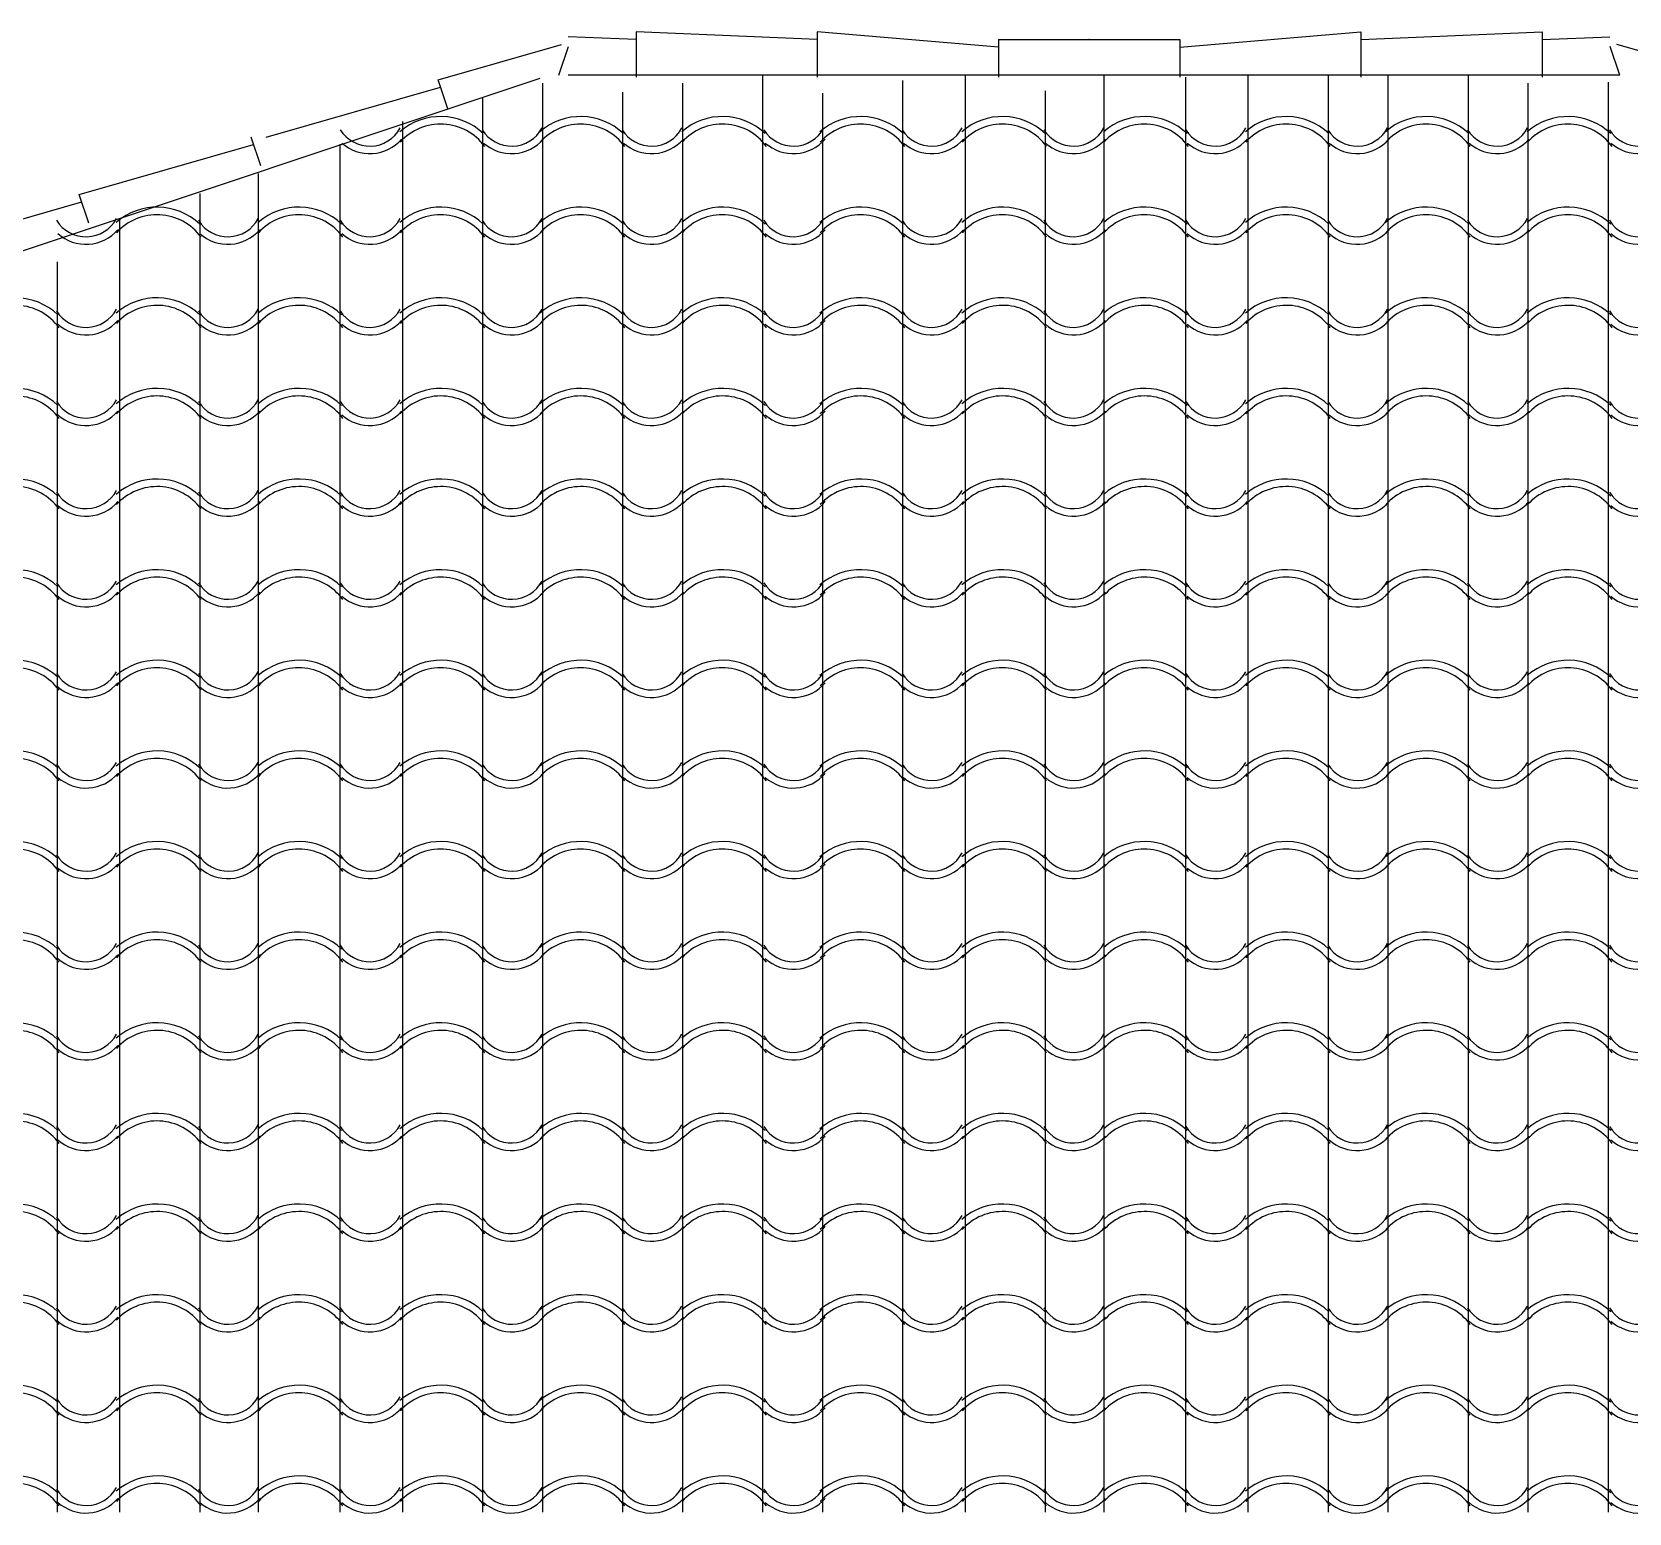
# Model space of a CAD drawing. Extents: x -92740 to -63661, y -15771 to -4391.
# Drawn here: x -86316.8 to -86158.1, y -9643.7 to -9496.6 of the extents above; entities that cross this region are included whole.
import ezdxf

# ---------------------------------------------------------------- set-up
doc = ezdxf.new("R2010")
doc.units = 0
doc.header["$MEASUREMENT"] = 0
doc.layers.add('ELEVATIONS', color=7, linetype='Continuous')
doc.layers.add('ROOFTILE', color=7, linetype='Continuous')

msp = doc.modelspace()

# ---------------------------------------------------------------- linework, layer by layer
at = {"layer": 'ELEVATIONS', "color": 1, "linetype": 'Continuous', "ltscale": 18}
for p, q in [((-86256.75, -9497.33), (-86263.49, -9497.05)), ((-86238.75, -9497.33), (-86256.75, -9496.58)), ((-86256.75, -9496.58), (-86256.75, -9501.08)), ((-86220.75, -9498.08), (-86238.75, -9496.58)), ((-86238.75, -9496.58), (-86238.75, -9501.08)), ((-86220.75, -9497.33), (-86202.75, -9497.33)), ((-86220.75, -9497.33), (-86220.75, -9501.08)), ((-86202.75, -9498.08), (-86184.75, -9496.58)), ((-86202.75, -9497.33), (-86202.75, -9501.08)), ((-86184.75, -9496.58), (-86184.75, -9501.08)), ((-86184.75, -9497.33), (-86166.75, -9496.58)), ((-86166.75, -9496.58), (-86166.75, -9501.08)), ((-86166.75, -9497.33), (-86160.01, -9497.05)), ((-86276.42, -9501.35), (-86264.15, -9497.82)), ((-86264.43, -9500.88), (-86263.48, -9498.03)), ((-86159.04, -9500.88), (-86159.99, -9498.03)), ((-86147.05, -9501.35), (-86159.32, -9497.82)), ((-86159.04, -9500.88), (-86263.5, -9500.88)), ((-86500.51, -9579.25), (-86266.29, -9501.18)), ((-86293.49, -9507.04), (-86276.18, -9502.06)), ((-86293.49, -9507.04), (-86276.18, -9502.06)), ((-86275.47, -9504.2), (-86276.42, -9501.35)), ((-86294.05, -9509.89), (-86294.99, -9507.04)), ((-86312.07, -9512.73), (-86294.76, -9507.75)), ((-86329.15, -9518.43), (-86311.83, -9513.45)), ((-86311.12, -9515.58), (-86312.07, -9512.73))]:
    msp.add_line(p, q, dxfattribs=at)
msp.add_point((-86211.75, -9497.33), dxfattribs=at)
at = {"layer": 'ROOFTILE', "color": 7, "linetype": 'Continuous', "ltscale": 18}
for p, q in [((-86244.15, -9643.58), (-86244.15, -9500.88)), ((-86224.04, -9643.58), (-86224.04, -9500.88)), ((-86210.25, -9643.58), (-86210.25, -9500.88)), ((-86195.94, -9643.58), (-86195.94, -9500.88)), ((-86187.97, -9643.58), (-86187.97, -9500.88)), ((-86182.03, -9643.58), (-86182.03, -9500.88)), ((-86174.06, -9643.58), (-86174.06, -9500.88)), ((-86266.03, -9643.58), (-86266.03, -9501.66)), ((-86252.12, -9643.58), (-86252.12, -9501.66)), ((-86230.24, -9643.58), (-86230.24, -9501.41)), ((-86216.07, -9643.58), (-86216.07, -9502.43)), ((-86202.14, -9643.58), (-86202.14, -9501.08)), ((-86168.12, -9643.58), (-86168.12, -9501.66)), ((-86160.15, -9643.58), (-86160.15, -9501.58)), ((-86271.97, -9643.58), (-86271.97, -9503.07)), ((-86258.06, -9643.58), (-86258.06, -9502.55)), ((-86238.21, -9643.58), (-86238.21, -9502.66)), ((-86279.94, -9643.58), (-86279.94, -9505.46)), ((-86286.14, -9643.58), (-86286.14, -9507.71)), ((-86294.25, -9643.58), (-86294.25, -9510.63)), ((-86300.07, -9643.58), (-86300.07, -9512.63)), ((-86308.04, -9643.58), (-86308.04, -9515.21)), ((-86314.24, -9643.58), (-86314.24, -9519.41))]:
    msp.add_line(p, q, dxfattribs=at)
for centre, radius, start, end in [((-86276.17, -9511.14), 6.16, 46.5154, 131.1465), ((-86262.26, -9511.14), 6.16, 46.5154, 131.1465), ((-86248.17, -9511.14), 6.16, 46.5154, 131.1465), ((-86234.44, -9511.14), 6.16, 46.5154, 131.1465), ((-86220.35, -9511.14), 6.16, 46.5154, 131.1465), ((-86206.25, -9511.14), 6.16, 46.5154, 131.1465), ((-86192.17, -9511.14), 6.16, 46.5154, 131.1465), ((-86178.26, -9511.14), 6.16, 46.5154, 131.1465), ((-86164.17, -9511.14), 6.16, 46.5154, 131.1465), ((-86283.21, -9504.48), 3.44, 211.6504, 331.6052), ((-86283.21, -9504.48), 4.19, 228.3381, 319.0707), ((-86276.17, -9511.14), 5.41, 36.0644, 138.0128), ((-86269.12, -9504.48), 3.44, 211.6504, 331.6052), ((-86269.12, -9504.48), 4.19, 228.3381, 319.0707), ((-86262.26, -9511.14), 5.41, 36.0644, 138.0128), ((-86255.22, -9504.48), 3.44, 211.6504, 331.6052), ((-86255.22, -9504.48), 4.19, 228.3381, 319.0707), ((-86248.17, -9511.14), 5.41, 36.0644, 138.0128), ((-86241.13, -9504.48), 3.44, 211.6504, 331.6052), ((-86241.13, -9504.48), 4.19, 228.3381, 319.0707), ((-86234.44, -9511.14), 5.41, 36.0644, 138.0128), ((-86227.4, -9504.48), 3.44, 211.6504, 331.6052), ((-86227.4, -9504.48), 4.19, 228.3381, 319.0707), ((-86220.35, -9511.14), 5.41, 36.0644, 138.0128), ((-86213.31, -9504.48), 3.44, 211.6504, 331.6052), ((-86213.31, -9504.48), 4.19, 228.3381, 319.0707), ((-86206.25, -9511.14), 5.41, 36.0644, 138.0128), ((-86199.21, -9504.48), 3.44, 211.6504, 331.6052), ((-86199.21, -9504.48), 4.19, 228.3381, 319.0707), ((-86192.17, -9511.14), 5.41, 36.0644, 138.0128), ((-86185.12, -9504.48), 3.44, 211.6504, 331.6052), ((-86185.12, -9504.48), 4.19, 228.3381, 319.0707), ((-86178.26, -9511.14), 5.41, 36.0644, 138.0128), ((-86171.22, -9504.48), 3.44, 211.6504, 331.6052), ((-86171.22, -9504.48), 4.19, 228.3381, 319.0707), ((-86164.17, -9511.14), 5.41, 36.0644, 138.0128), ((-86157.13, -9504.48), 3.44, 211.6504, 331.6052), ((-86157.13, -9504.48), 4.19, 228.3381, 319.0707), ((-86311.4, -9513.48), 3.44, 211.6504, 331.6052), ((-86304.35, -9520.14), 6.16, 46.5154, 131.1465), ((-86304.35, -9520.14), 5.41, 36.0644, 138.0128), ((-86297.31, -9513.48), 3.44, 211.6504, 331.6052), ((-86290.25, -9520.14), 6.16, 46.5154, 131.1465), ((-86290.25, -9520.14), 5.41, 36.0644, 138.0128), ((-86283.21, -9513.48), 3.44, 211.6504, 331.6052), ((-86276.17, -9520.14), 6.16, 46.5154, 131.1465), ((-86276.17, -9520.14), 5.41, 36.0644, 138.0128), ((-86269.12, -9513.48), 3.44, 211.6504, 331.6052), ((-86262.26, -9520.14), 6.16, 46.5154, 131.1465), ((-86262.26, -9520.14), 5.41, 36.0644, 138.0128), ((-86255.22, -9513.48), 3.44, 211.6504, 331.6052), ((-86248.17, -9520.14), 6.16, 46.5154, 131.1465), ((-86248.17, -9520.14), 5.41, 36.0644, 138.0128), ((-86241.13, -9513.48), 3.44, 211.6504, 331.6052), ((-86234.44, -9520.14), 6.16, 46.5154, 131.1465), ((-86234.44, -9520.14), 5.41, 36.0644, 138.0128), ((-86227.4, -9513.48), 3.44, 211.6504, 331.6052), ((-86220.35, -9520.14), 6.16, 46.5154, 131.1465), ((-86220.35, -9520.14), 5.41, 36.0644, 138.0128), ((-86213.31, -9513.48), 3.44, 211.6504, 331.6052), ((-86206.25, -9520.14), 6.16, 46.5154, 131.1465), ((-86206.25, -9520.14), 5.41, 36.0644, 138.0128), ((-86199.21, -9513.48), 3.44, 211.6504, 331.6052), ((-86192.17, -9520.14), 6.16, 46.5154, 131.1465), ((-86192.17, -9520.14), 5.41, 36.0644, 138.0128), ((-86185.12, -9513.48), 3.44, 211.6504, 331.6052), ((-86178.26, -9520.14), 6.16, 46.5154, 131.1465), ((-86178.26, -9520.14), 5.41, 36.0644, 138.0128), ((-86171.22, -9513.48), 3.44, 211.6504, 331.6052), ((-86164.17, -9520.14), 6.16, 46.5154, 131.1465), ((-86164.17, -9520.14), 5.41, 36.0644, 138.0128), ((-86157.13, -9513.48), 3.44, 211.6504, 331.6052), ((-86311.4, -9513.48), 4.19, 228.3381, 319.0707), ((-86297.31, -9513.48), 4.19, 228.3381, 319.0707), ((-86283.21, -9513.48), 4.19, 228.3381, 319.0707), ((-86269.12, -9513.48), 4.19, 228.3381, 319.0707), ((-86255.22, -9513.48), 4.19, 228.3381, 319.0707), ((-86241.13, -9513.48), 4.19, 228.3381, 319.0707), ((-86227.4, -9513.48), 4.19, 228.3381, 319.0707), ((-86213.31, -9513.48), 4.19, 228.3381, 319.0707), ((-86199.21, -9513.48), 4.19, 228.3381, 319.0707), ((-86185.12, -9513.48), 4.19, 228.3381, 319.0707), ((-86171.22, -9513.48), 4.19, 228.3381, 319.0707), ((-86157.13, -9513.48), 4.19, 228.3381, 319.0707), ((-86318.44, -9529.14), 6.16, 46.5154, 131.1465), ((-86304.35, -9529.14), 6.16, 46.5154, 131.1465), ((-86290.25, -9529.14), 6.16, 46.5154, 131.1465), ((-86276.17, -9529.14), 6.16, 46.5154, 131.1465), ((-86262.26, -9529.14), 6.16, 46.5154, 131.1465), ((-86248.17, -9529.14), 6.16, 46.5154, 131.1465), ((-86234.44, -9529.14), 6.16, 46.5154, 131.1465), ((-86220.35, -9529.14), 6.16, 46.5154, 131.1465), ((-86206.25, -9529.14), 6.16, 46.5154, 131.1465), ((-86192.17, -9529.14), 6.16, 46.5154, 131.1465), ((-86178.26, -9529.14), 6.16, 46.5154, 131.1465), ((-86164.17, -9529.14), 6.16, 46.5154, 131.1465), ((-86318.44, -9529.14), 5.41, 36.0644, 138.0128), ((-86311.4, -9522.48), 3.44, 211.6504, 331.6052), ((-86304.35, -9529.14), 5.41, 36.0644, 138.0128), ((-86297.31, -9522.48), 3.44, 211.6504, 331.6052), ((-86290.25, -9529.14), 5.41, 36.0644, 138.0128), ((-86283.21, -9522.48), 3.44, 211.6504, 331.6052), ((-86276.17, -9529.14), 5.41, 36.0644, 138.0128), ((-86269.12, -9522.48), 3.44, 211.6504, 331.6052), ((-86262.26, -9529.14), 5.41, 36.0644, 138.0128), ((-86255.22, -9522.48), 3.44, 211.6504, 331.6052), ((-86248.17, -9529.14), 5.41, 36.0644, 138.0128), ((-86241.13, -9522.48), 3.44, 211.6504, 331.6052), ((-86234.44, -9529.14), 5.41, 36.0644, 138.0128), ((-86227.4, -9522.48), 3.44, 211.6504, 331.6052), ((-86220.35, -9529.14), 5.41, 36.0644, 138.0128), ((-86213.31, -9522.48), 3.44, 211.6504, 331.6052), ((-86206.25, -9529.14), 5.41, 36.0644, 138.0128), ((-86199.21, -9522.48), 3.44, 211.6504, 331.6052), ((-86192.17, -9529.14), 5.41, 36.0644, 138.0128), ((-86185.12, -9522.48), 3.44, 211.6504, 331.6052), ((-86178.26, -9529.14), 5.41, 36.0644, 138.0128), ((-86171.22, -9522.48), 3.44, 211.6504, 331.6052), ((-86164.17, -9529.14), 5.41, 36.0644, 138.0128), ((-86157.13, -9522.48), 3.44, 211.6504, 331.6052), ((-86311.4, -9522.48), 4.19, 228.3381, 319.0707), ((-86297.31, -9522.48), 4.19, 228.3381, 319.0707), ((-86283.21, -9522.48), 4.19, 228.3381, 319.0707), ((-86269.12, -9522.48), 4.19, 228.3381, 319.0707), ((-86255.22, -9522.48), 4.19, 228.3381, 319.0707), ((-86241.13, -9522.48), 4.19, 228.3381, 319.0707), ((-86227.4, -9522.48), 4.19, 228.3381, 319.0707), ((-86213.31, -9522.48), 4.19, 228.3381, 319.0707), ((-86199.21, -9522.48), 4.19, 228.3381, 319.0707), ((-86185.12, -9522.48), 4.19, 228.3381, 319.0707), ((-86171.22, -9522.48), 4.19, 228.3381, 319.0707), ((-86157.13, -9522.48), 4.19, 228.3381, 319.0707), ((-86318.44, -9538.14), 6.16, 46.5154, 131.1465), ((-86304.35, -9538.14), 6.16, 46.5154, 131.1465), ((-86290.25, -9538.14), 6.16, 46.5154, 131.1465), ((-86276.17, -9538.14), 6.16, 46.5154, 131.1465), ((-86262.26, -9538.14), 6.16, 46.5154, 131.1465), ((-86248.17, -9538.14), 6.16, 46.5154, 131.1465), ((-86234.44, -9538.14), 6.16, 46.5154, 131.1465), ((-86220.35, -9538.14), 6.16, 46.5154, 131.1465), ((-86206.25, -9538.14), 6.16, 46.5154, 131.1465), ((-86192.17, -9538.14), 6.16, 46.5154, 131.1465), ((-86178.26, -9538.14), 6.16, 46.5154, 131.1465), ((-86164.17, -9538.14), 6.16, 46.5154, 131.1465), ((-86318.44, -9538.14), 5.41, 36.0644, 138.0128), ((-86311.4, -9531.48), 3.44, 211.6504, 331.6052), ((-86304.35, -9538.14), 5.41, 36.0644, 138.0128), ((-86297.31, -9531.48), 3.44, 211.6504, 331.6052), ((-86290.25, -9538.14), 5.41, 36.0644, 138.0128), ((-86283.21, -9531.48), 3.44, 211.6504, 331.6052), ((-86276.17, -9538.14), 5.41, 36.0644, 138.0128), ((-86269.12, -9531.48), 3.44, 211.6504, 331.6052), ((-86262.26, -9538.14), 5.41, 36.0644, 138.0128), ((-86255.22, -9531.48), 3.44, 211.6504, 331.6052), ((-86248.17, -9538.14), 5.41, 36.0644, 138.0128), ((-86241.13, -9531.48), 3.44, 211.6504, 331.6052), ((-86234.44, -9538.14), 5.41, 36.0644, 138.0128), ((-86227.4, -9531.48), 3.44, 211.6504, 331.6052), ((-86220.35, -9538.14), 5.41, 36.0644, 138.0128), ((-86213.31, -9531.48), 3.44, 211.6504, 331.6052), ((-86206.25, -9538.14), 5.41, 36.0644, 138.0128), ((-86199.21, -9531.48), 3.44, 211.6504, 331.6052), ((-86192.17, -9538.14), 5.41, 36.0644, 138.0128), ((-86185.12, -9531.48), 3.44, 211.6504, 331.6052), ((-86178.26, -9538.14), 5.41, 36.0644, 138.0128), ((-86171.22, -9531.48), 3.44, 211.6504, 331.6052), ((-86164.17, -9538.14), 5.41, 36.0644, 138.0128), ((-86157.13, -9531.48), 3.44, 211.6504, 331.6052), ((-86311.4, -9531.48), 4.19, 228.3381, 319.0707), ((-86297.31, -9531.48), 4.19, 228.3381, 319.0707), ((-86283.21, -9531.48), 4.19, 228.3381, 319.0707), ((-86269.12, -9531.48), 4.19, 228.3381, 319.0707), ((-86255.22, -9531.48), 4.19, 228.3381, 319.0707), ((-86241.13, -9531.48), 4.19, 228.3381, 319.0707), ((-86227.4, -9531.48), 4.19, 228.3381, 319.0707), ((-86213.31, -9531.48), 4.19, 228.3381, 319.0707), ((-86199.21, -9531.48), 4.19, 228.3381, 319.0707), ((-86185.12, -9531.48), 4.19, 228.3381, 319.0707), ((-86171.22, -9531.48), 4.19, 228.3381, 319.0707), ((-86157.13, -9531.48), 4.19, 228.3381, 319.0707), ((-86318.44, -9547.14), 6.16, 46.5154, 131.1465), ((-86318.44, -9547.14), 5.41, 36.0644, 138.0128), ((-86311.4, -9540.48), 3.44, 211.6504, 331.6052), ((-86304.35, -9547.14), 6.16, 46.5154, 131.1465), ((-86304.35, -9547.14), 5.41, 36.0644, 138.0128), ((-86297.31, -9540.48), 3.44, 211.6504, 331.6052), ((-86290.25, -9547.14), 6.16, 46.5154, 131.1465), ((-86290.25, -9547.14), 5.41, 36.0644, 138.0128), ((-86283.21, -9540.48), 3.44, 211.6504, 331.6052), ((-86276.17, -9547.14), 6.16, 46.5154, 131.1465), ((-86276.17, -9547.14), 5.41, 36.0644, 138.0128), ((-86269.12, -9540.48), 3.44, 211.6504, 331.6052), ((-86262.26, -9547.14), 6.16, 46.5154, 131.1465), ((-86262.26, -9547.14), 5.41, 36.0644, 138.0128), ((-86255.22, -9540.48), 3.44, 211.6504, 331.6052), ((-86248.17, -9547.14), 6.16, 46.5154, 131.1465), ((-86248.17, -9547.14), 5.41, 36.0644, 138.0128), ((-86241.13, -9540.48), 3.44, 211.6504, 331.6052), ((-86234.44, -9547.14), 6.16, 46.5154, 131.1465), ((-86234.44, -9547.14), 5.41, 36.0644, 138.0128), ((-86227.4, -9540.48), 3.44, 211.6504, 331.6052), ((-86220.35, -9547.14), 6.16, 46.5154, 131.1465), ((-86220.35, -9547.14), 5.41, 36.0644, 138.0128), ((-86213.31, -9540.48), 3.44, 211.6504, 331.6052), ((-86206.25, -9547.14), 6.16, 46.5154, 131.1465), ((-86206.25, -9547.14), 5.41, 36.0644, 138.0128), ((-86199.21, -9540.48), 3.44, 211.6504, 331.6052), ((-86192.17, -9547.14), 6.16, 46.5154, 131.1465), ((-86192.17, -9547.14), 5.41, 36.0644, 138.0128), ((-86185.12, -9540.48), 3.44, 211.6504, 331.6052), ((-86178.26, -9547.14), 6.16, 46.5154, 131.1465), ((-86178.26, -9547.14), 5.41, 36.0644, 138.0128), ((-86171.22, -9540.48), 3.44, 211.6504, 331.6052), ((-86164.17, -9547.14), 6.16, 46.5154, 131.1465), ((-86164.17, -9547.14), 5.41, 36.0644, 138.0128), ((-86157.13, -9540.48), 3.44, 211.6504, 331.6052), ((-86311.4, -9540.48), 4.19, 228.3381, 319.0707), ((-86297.31, -9540.48), 4.19, 228.3381, 319.0707), ((-86283.21, -9540.48), 4.19, 228.3381, 319.0707), ((-86269.12, -9540.48), 4.19, 228.3381, 319.0707), ((-86255.22, -9540.48), 4.19, 228.3381, 319.0707), ((-86241.13, -9540.48), 4.19, 228.3381, 319.0707), ((-86227.4, -9540.48), 4.19, 228.3381, 319.0707), ((-86213.31, -9540.48), 4.19, 228.3381, 319.0707), ((-86199.21, -9540.48), 4.19, 228.3381, 319.0707), ((-86185.12, -9540.48), 4.19, 228.3381, 319.0707), ((-86171.22, -9540.48), 4.19, 228.3381, 319.0707), ((-86157.13, -9540.48), 4.19, 228.3381, 319.0707), ((-86318.44, -9556.14), 6.16, 46.5154, 131.1465), ((-86304.35, -9556.14), 6.16, 46.5154, 131.1465), ((-86290.25, -9556.14), 6.16, 46.5154, 131.1465), ((-86276.17, -9556.14), 6.16, 46.5154, 131.1465), ((-86262.26, -9556.14), 6.16, 46.5154, 131.1465), ((-86248.17, -9556.14), 6.16, 46.5154, 131.1465), ((-86234.44, -9556.14), 6.16, 46.5154, 131.1465), ((-86220.35, -9556.14), 6.16, 46.5154, 131.1465), ((-86206.25, -9556.14), 6.16, 46.5154, 131.1465), ((-86192.17, -9556.14), 6.16, 46.5154, 131.1465), ((-86178.26, -9556.14), 6.16, 46.5154, 131.1465), ((-86164.17, -9556.14), 6.16, 46.5154, 131.1465), ((-86318.44, -9556.14), 5.41, 36.0644, 138.0128), ((-86311.4, -9549.48), 3.44, 211.6504, 331.6052), ((-86304.35, -9556.14), 5.41, 36.0644, 138.0128), ((-86297.31, -9549.48), 3.44, 211.6504, 331.6052), ((-86290.25, -9556.14), 5.41, 36.0644, 138.0128), ((-86283.21, -9549.48), 3.44, 211.6504, 331.6052), ((-86276.17, -9556.14), 5.41, 36.0644, 138.0128), ((-86269.12, -9549.48), 3.44, 211.6504, 331.6052), ((-86262.26, -9556.14), 5.41, 36.0644, 138.0128), ((-86255.22, -9549.48), 3.44, 211.6504, 331.6052), ((-86248.17, -9556.14), 5.41, 36.0644, 138.0128), ((-86241.13, -9549.48), 3.44, 211.6504, 331.6052), ((-86234.44, -9556.14), 5.41, 36.0644, 138.0128), ((-86227.4, -9549.48), 3.44, 211.6504, 331.6052), ((-86220.35, -9556.14), 5.41, 36.0644, 138.0128), ((-86213.31, -9549.48), 3.44, 211.6504, 331.6052), ((-86206.25, -9556.14), 5.41, 36.0644, 138.0128), ((-86199.21, -9549.48), 3.44, 211.6504, 331.6052), ((-86192.17, -9556.14), 5.41, 36.0644, 138.0128), ((-86185.12, -9549.48), 3.44, 211.6504, 331.6052), ((-86178.26, -9556.14), 5.41, 36.0644, 138.0128), ((-86171.22, -9549.48), 3.44, 211.6504, 331.6052), ((-86164.17, -9556.14), 5.41, 36.0644, 138.0128), ((-86157.13, -9549.48), 3.44, 211.6504, 331.6052), ((-86311.4, -9549.48), 4.19, 228.3381, 319.0707), ((-86297.31, -9549.48), 4.19, 228.3381, 319.0707), ((-86283.21, -9549.48), 4.19, 228.3381, 319.0707), ((-86269.12, -9549.48), 4.19, 228.3381, 319.0707), ((-86255.22, -9549.48), 4.19, 228.3381, 319.0707), ((-86241.13, -9549.48), 4.19, 228.3381, 319.0707), ((-86227.4, -9549.48), 4.19, 228.3381, 319.0707), ((-86213.31, -9549.48), 4.19, 228.3381, 319.0707), ((-86199.21, -9549.48), 4.19, 228.3381, 319.0707), ((-86185.12, -9549.48), 4.19, 228.3381, 319.0707), ((-86171.22, -9549.48), 4.19, 228.3381, 319.0707), ((-86157.13, -9549.48), 4.19, 228.3381, 319.0707), ((-86318.44, -9565.14), 6.16, 46.5154, 131.1465), ((-86304.35, -9565.14), 6.16, 46.5154, 131.1465), ((-86290.25, -9565.14), 6.16, 46.5154, 131.1465), ((-86276.17, -9565.14), 6.16, 46.5154, 131.1465), ((-86262.26, -9565.14), 6.16, 46.5154, 131.1465), ((-86248.17, -9565.14), 6.16, 46.5154, 131.1465), ((-86234.44, -9565.14), 6.16, 46.5154, 131.1465), ((-86220.35, -9565.14), 6.16, 46.5154, 131.1465), ((-86206.25, -9565.14), 6.16, 46.5154, 131.1465), ((-86192.17, -9565.14), 6.16, 46.5154, 131.1465), ((-86178.26, -9565.14), 6.16, 46.5154, 131.1465), ((-86164.17, -9565.14), 6.16, 46.5154, 131.1465), ((-86318.44, -9565.14), 5.41, 36.0644, 138.0128), ((-86311.4, -9558.48), 3.44, 211.6504, 331.6052), ((-86304.35, -9565.14), 5.41, 36.0644, 138.0128), ((-86297.31, -9558.48), 3.44, 211.6504, 331.6052), ((-86290.25, -9565.14), 5.41, 36.0644, 138.0128), ((-86283.21, -9558.48), 3.44, 211.6504, 331.6052), ((-86276.17, -9565.14), 5.41, 36.0644, 138.0128), ((-86269.12, -9558.48), 3.44, 211.6504, 331.6052), ((-86262.26, -9565.14), 5.41, 36.0644, 138.0128), ((-86255.22, -9558.48), 3.44, 211.6504, 331.6052), ((-86248.17, -9565.14), 5.41, 36.0644, 138.0128), ((-86241.13, -9558.48), 3.44, 211.6504, 331.6052), ((-86234.44, -9565.14), 5.41, 36.0644, 138.0128), ((-86227.4, -9558.48), 3.44, 211.6504, 331.6052), ((-86220.35, -9565.14), 5.41, 36.0644, 138.0128), ((-86213.31, -9558.48), 3.44, 211.6504, 331.6052), ((-86206.25, -9565.14), 5.41, 36.0644, 138.0128), ((-86199.21, -9558.48), 3.44, 211.6504, 331.6052), ((-86192.17, -9565.14), 5.41, 36.0644, 138.0128), ((-86185.12, -9558.48), 3.44, 211.6504, 331.6052), ((-86178.26, -9565.14), 5.41, 36.0644, 138.0128), ((-86171.22, -9558.48), 3.44, 211.6504, 331.6052), ((-86164.17, -9565.14), 5.41, 36.0644, 138.0128), ((-86157.13, -9558.48), 3.44, 211.6504, 331.6052), ((-86311.4, -9558.48), 4.19, 228.3381, 319.0707), ((-86297.31, -9558.48), 4.19, 228.3381, 319.0707), ((-86283.21, -9558.48), 4.19, 228.3381, 319.0707), ((-86269.12, -9558.48), 4.19, 228.3381, 319.0707), ((-86255.22, -9558.48), 4.19, 228.3381, 319.0707), ((-86241.13, -9558.48), 4.19, 228.3381, 319.0707), ((-86227.4, -9558.48), 4.19, 228.3381, 319.0707), ((-86213.31, -9558.48), 4.19, 228.3381, 319.0707), ((-86199.21, -9558.48), 4.19, 228.3381, 319.0707), ((-86185.12, -9558.48), 4.19, 228.3381, 319.0707), ((-86171.22, -9558.48), 4.19, 228.3381, 319.0707), ((-86157.13, -9558.48), 4.19, 228.3381, 319.0707), ((-86318.44, -9574.14), 6.16, 46.5154, 131.1465), ((-86318.44, -9574.14), 5.41, 36.0644, 138.0128), ((-86311.4, -9567.48), 3.44, 211.6504, 331.6052), ((-86304.35, -9574.14), 6.16, 46.5154, 131.1465), ((-86304.35, -9574.14), 5.41, 36.0644, 138.0128), ((-86297.31, -9567.48), 3.44, 211.6504, 331.6052), ((-86290.25, -9574.14), 6.16, 46.5154, 131.1465), ((-86290.25, -9574.14), 5.41, 36.0644, 138.0128), ((-86283.21, -9567.48), 3.44, 211.6504, 331.6052), ((-86276.17, -9574.14), 6.16, 46.5154, 131.1465), ((-86276.17, -9574.14), 5.41, 36.0644, 138.0128), ((-86269.12, -9567.48), 3.44, 211.6504, 331.6052), ((-86262.26, -9574.14), 6.16, 46.5154, 131.1465), ((-86262.26, -9574.14), 5.41, 36.0644, 138.0128), ((-86255.22, -9567.48), 3.44, 211.6504, 331.6052), ((-86248.17, -9574.14), 6.16, 46.5154, 131.1465), ((-86248.17, -9574.14), 5.41, 36.0644, 138.0128), ((-86241.13, -9567.48), 3.44, 211.6504, 331.6052), ((-86234.44, -9574.14), 6.16, 46.5154, 131.1465), ((-86234.44, -9574.14), 5.41, 36.0644, 138.0128), ((-86227.4, -9567.48), 3.44, 211.6504, 331.6052), ((-86220.35, -9574.14), 6.16, 46.5154, 131.1465), ((-86220.35, -9574.14), 5.41, 36.0644, 138.0128), ((-86213.31, -9567.48), 3.44, 211.6504, 331.6052), ((-86206.25, -9574.14), 6.16, 46.5154, 131.1465), ((-86206.25, -9574.14), 5.41, 36.0644, 138.0128), ((-86199.21, -9567.48), 3.44, 211.6504, 331.6052), ((-86192.17, -9574.14), 6.16, 46.5154, 131.1465), ((-86192.17, -9574.14), 5.41, 36.0644, 138.0128), ((-86185.12, -9567.48), 3.44, 211.6504, 331.6052), ((-86178.26, -9574.14), 6.16, 46.5154, 131.1465), ((-86178.26, -9574.14), 5.41, 36.0644, 138.0128), ((-86171.22, -9567.48), 3.44, 211.6504, 331.6052), ((-86164.17, -9574.14), 6.16, 46.5154, 131.1465), ((-86164.17, -9574.14), 5.41, 36.0644, 138.0128), ((-86157.13, -9567.48), 3.44, 211.6504, 331.6052), ((-86311.4, -9567.48), 4.19, 228.3381, 319.0707), ((-86297.31, -9567.48), 4.19, 228.3381, 319.0707), ((-86283.21, -9567.48), 4.19, 228.3381, 319.0707), ((-86269.12, -9567.48), 4.19, 228.3381, 319.0707), ((-86255.22, -9567.48), 4.19, 228.3381, 319.0707), ((-86241.13, -9567.48), 4.19, 228.3381, 319.0707), ((-86227.4, -9567.48), 4.19, 228.3381, 319.0707), ((-86213.31, -9567.48), 4.19, 228.3381, 319.0707), ((-86199.21, -9567.48), 4.19, 228.3381, 319.0707), ((-86185.12, -9567.48), 4.19, 228.3381, 319.0707), ((-86171.22, -9567.48), 4.19, 228.3381, 319.0707), ((-86157.13, -9567.48), 4.19, 228.3381, 319.0707), ((-86318.44, -9583.14), 6.16, 46.5154, 131.1465), ((-86304.35, -9583.14), 6.16, 46.5154, 131.1465), ((-86290.25, -9583.14), 6.16, 46.5154, 131.1465), ((-86276.17, -9583.14), 6.16, 46.5154, 131.1465), ((-86262.26, -9583.14), 6.16, 46.5154, 131.1465), ((-86248.17, -9583.14), 6.16, 46.5154, 131.1465), ((-86234.44, -9583.14), 6.16, 46.5154, 131.1465), ((-86220.35, -9583.14), 6.16, 46.5154, 131.1465), ((-86206.25, -9583.14), 6.16, 46.5154, 131.1465), ((-86192.17, -9583.14), 6.16, 46.5154, 131.1465), ((-86178.26, -9583.14), 6.16, 46.5154, 131.1465), ((-86164.17, -9583.14), 6.16, 46.5154, 131.1465), ((-86318.44, -9583.14), 5.41, 36.0644, 138.0128), ((-86311.4, -9576.48), 3.44, 211.6504, 331.6052), ((-86304.35, -9583.14), 5.41, 36.0644, 138.0128), ((-86297.31, -9576.48), 3.44, 211.6504, 331.6052), ((-86290.25, -9583.14), 5.41, 36.0644, 138.0128), ((-86283.21, -9576.48), 3.44, 211.6504, 331.6052), ((-86276.17, -9583.14), 5.41, 36.0644, 138.0128), ((-86269.12, -9576.48), 3.44, 211.6504, 331.6052), ((-86262.26, -9583.14), 5.41, 36.0644, 138.0128), ((-86255.22, -9576.48), 3.44, 211.6504, 331.6052), ((-86248.17, -9583.14), 5.41, 36.0644, 138.0128), ((-86241.13, -9576.48), 3.44, 211.6504, 331.6052), ((-86234.44, -9583.14), 5.41, 36.0644, 138.0128), ((-86227.4, -9576.48), 3.44, 211.6504, 331.6052), ((-86220.35, -9583.14), 5.41, 36.0644, 138.0128), ((-86213.31, -9576.48), 3.44, 211.6504, 331.6052), ((-86206.25, -9583.14), 5.41, 36.0644, 138.0128), ((-86199.21, -9576.48), 3.44, 211.6504, 331.6052), ((-86192.17, -9583.14), 5.41, 36.0644, 138.0128), ((-86185.12, -9576.48), 3.44, 211.6504, 331.6052), ((-86178.26, -9583.14), 5.41, 36.0644, 138.0128), ((-86171.22, -9576.48), 3.44, 211.6504, 331.6052), ((-86164.17, -9583.14), 5.41, 36.0644, 138.0128), ((-86157.13, -9576.48), 3.44, 211.6504, 331.6052), ((-86311.4, -9576.48), 4.19, 228.3381, 319.0707), ((-86297.31, -9576.48), 4.19, 228.3381, 319.0707), ((-86283.21, -9576.48), 4.19, 228.3381, 319.0707), ((-86269.12, -9576.48), 4.19, 228.3381, 319.0707), ((-86255.22, -9576.48), 4.19, 228.3381, 319.0707), ((-86241.13, -9576.48), 4.19, 228.3381, 319.0707), ((-86227.4, -9576.48), 4.19, 228.3381, 319.0707), ((-86213.31, -9576.48), 4.19, 228.3381, 319.0707), ((-86199.21, -9576.48), 4.19, 228.3381, 319.0707), ((-86185.12, -9576.48), 4.19, 228.3381, 319.0707), ((-86171.22, -9576.48), 4.19, 228.3381, 319.0707), ((-86157.13, -9576.48), 4.19, 228.3381, 319.0707), ((-86318.44, -9592.14), 6.16, 46.5154, 131.1465), ((-86304.35, -9592.14), 6.16, 46.5154, 131.1465), ((-86290.25, -9592.14), 6.16, 46.5154, 131.1465), ((-86276.17, -9592.14), 6.16, 46.5154, 131.1465), ((-86262.26, -9592.14), 6.16, 46.5154, 131.1465), ((-86248.17, -9592.14), 6.16, 46.5154, 131.1465), ((-86234.44, -9592.14), 6.16, 46.5154, 131.1465), ((-86220.35, -9592.14), 6.16, 46.5154, 131.1465), ((-86206.25, -9592.14), 6.16, 46.5154, 131.1465), ((-86192.17, -9592.14), 6.16, 46.5154, 131.1465), ((-86178.26, -9592.14), 6.16, 46.5154, 131.1465), ((-86164.17, -9592.14), 6.16, 46.5154, 131.1465), ((-86318.44, -9592.14), 5.41, 36.0644, 138.0128), ((-86311.4, -9585.48), 3.44, 211.6504, 331.6052), ((-86304.35, -9592.14), 5.41, 36.0644, 138.0128), ((-86297.31, -9585.48), 3.44, 211.6504, 331.6052), ((-86290.25, -9592.14), 5.41, 36.0644, 138.0128), ((-86283.21, -9585.48), 3.44, 211.6504, 331.6052), ((-86276.17, -9592.14), 5.41, 36.0644, 138.0128), ((-86269.12, -9585.48), 3.44, 211.6504, 331.6052), ((-86262.26, -9592.14), 5.41, 36.0644, 138.0128), ((-86255.22, -9585.48), 3.44, 211.6504, 331.6052), ((-86248.17, -9592.14), 5.41, 36.0644, 138.0128), ((-86241.13, -9585.48), 3.44, 211.6504, 331.6052), ((-86234.44, -9592.14), 5.41, 36.0644, 138.0128), ((-86227.4, -9585.48), 3.44, 211.6504, 331.6052), ((-86220.35, -9592.14), 5.41, 36.0644, 138.0128), ((-86213.31, -9585.48), 3.44, 211.6504, 331.6052), ((-86206.25, -9592.14), 5.41, 36.0644, 138.0128), ((-86199.21, -9585.48), 3.44, 211.6504, 331.6052), ((-86192.17, -9592.14), 5.41, 36.0644, 138.0128), ((-86185.12, -9585.48), 3.44, 211.6504, 331.6052), ((-86178.26, -9592.14), 5.41, 36.0644, 138.0128), ((-86171.22, -9585.48), 3.44, 211.6504, 331.6052), ((-86164.17, -9592.14), 5.41, 36.0644, 138.0128), ((-86157.13, -9585.48), 3.44, 211.6504, 331.6052), ((-86311.4, -9585.48), 4.19, 228.3381, 319.0707), ((-86297.31, -9585.48), 4.19, 228.3381, 319.0707), ((-86283.21, -9585.48), 4.19, 228.3381, 319.0707), ((-86269.12, -9585.48), 4.19, 228.3381, 319.0707), ((-86255.22, -9585.48), 4.19, 228.3381, 319.0707), ((-86241.13, -9585.48), 4.19, 228.3381, 319.0707), ((-86227.4, -9585.48), 4.19, 228.3381, 319.0707), ((-86213.31, -9585.48), 4.19, 228.3381, 319.0707), ((-86199.21, -9585.48), 4.19, 228.3381, 319.0707), ((-86185.12, -9585.48), 4.19, 228.3381, 319.0707), ((-86171.22, -9585.48), 4.19, 228.3381, 319.0707), ((-86157.13, -9585.48), 4.19, 228.3381, 319.0707), ((-86318.44, -9601.14), 6.16, 46.5154, 131.1465), ((-86318.44, -9601.14), 5.41, 36.0644, 138.0128), ((-86304.35, -9601.14), 6.16, 46.5154, 131.1465), ((-86304.35, -9601.14), 5.41, 36.0644, 138.0128), ((-86290.25, -9601.14), 6.16, 46.5154, 131.1465), ((-86290.25, -9601.14), 5.41, 36.0644, 138.0128), ((-86276.17, -9601.14), 6.16, 46.5154, 131.1465), ((-86276.17, -9601.14), 5.41, 36.0644, 138.0128), ((-86262.26, -9601.14), 6.16, 46.5154, 131.1465), ((-86262.26, -9601.14), 5.41, 36.0644, 138.0128), ((-86248.17, -9601.14), 6.16, 46.5154, 131.1465), ((-86248.17, -9601.14), 5.41, 36.0644, 138.0128), ((-86234.44, -9601.14), 6.16, 46.5154, 131.1465), ((-86234.44, -9601.14), 5.41, 36.0644, 138.0128), ((-86220.35, -9601.14), 6.16, 46.5154, 131.1465), ((-86220.35, -9601.14), 5.41, 36.0644, 138.0128), ((-86206.25, -9601.14), 6.16, 46.5154, 131.1465), ((-86206.25, -9601.14), 5.41, 36.0644, 138.0128), ((-86192.17, -9601.14), 6.16, 46.5154, 131.1465), ((-86192.17, -9601.14), 5.41, 36.0644, 138.0128), ((-86178.26, -9601.14), 6.16, 46.5154, 131.1465), ((-86178.26, -9601.14), 5.41, 36.0644, 138.0128), ((-86164.17, -9601.14), 6.16, 46.5154, 131.1465), ((-86164.17, -9601.14), 5.41, 36.0644, 138.0128), ((-86311.4, -9594.48), 3.44, 211.6504, 331.6052), ((-86311.4, -9594.48), 4.19, 228.3381, 319.0707), ((-86297.31, -9594.48), 3.44, 211.6504, 331.6052), ((-86297.31, -9594.48), 4.19, 228.3381, 319.0707), ((-86283.21, -9594.48), 3.44, 211.6504, 331.6052), ((-86283.21, -9594.48), 4.19, 228.3381, 319.0707), ((-86269.12, -9594.48), 3.44, 211.6504, 331.6052), ((-86269.12, -9594.48), 4.19, 228.3381, 319.0707), ((-86255.22, -9594.48), 3.44, 211.6504, 331.6052), ((-86255.22, -9594.48), 4.19, 228.3381, 319.0707), ((-86241.13, -9594.48), 3.44, 211.6504, 331.6052), ((-86241.13, -9594.48), 4.19, 228.3381, 319.0707), ((-86227.4, -9594.48), 3.44, 211.6504, 331.6052), ((-86227.4, -9594.48), 4.19, 228.3381, 319.0707), ((-86213.31, -9594.48), 3.44, 211.6504, 331.6052), ((-86213.31, -9594.48), 4.19, 228.3381, 319.0707), ((-86199.21, -9594.48), 3.44, 211.6504, 331.6052), ((-86199.21, -9594.48), 4.19, 228.3381, 319.0707), ((-86185.12, -9594.48), 3.44, 211.6504, 331.6052), ((-86185.12, -9594.48), 4.19, 228.3381, 319.0707), ((-86171.22, -9594.48), 3.44, 211.6504, 331.6052), ((-86171.22, -9594.48), 4.19, 228.3381, 319.0707), ((-86157.13, -9594.48), 3.44, 211.6504, 331.6052), ((-86157.13, -9594.48), 4.19, 228.3381, 319.0707), ((-86318.44, -9610.14), 6.16, 46.5154, 131.1465), ((-86304.35, -9610.14), 6.16, 46.5154, 131.1465), ((-86290.25, -9610.14), 6.16, 46.5154, 131.1465), ((-86276.17, -9610.14), 6.16, 46.5154, 131.1465), ((-86262.26, -9610.14), 6.16, 46.5154, 131.1465), ((-86248.17, -9610.14), 6.16, 46.5154, 131.1465), ((-86234.44, -9610.14), 6.16, 46.5154, 131.1465), ((-86220.35, -9610.14), 6.16, 46.5154, 131.1465), ((-86206.25, -9610.14), 6.16, 46.5154, 131.1465), ((-86192.17, -9610.14), 6.16, 46.5154, 131.1465), ((-86178.26, -9610.14), 6.16, 46.5154, 131.1465), ((-86164.17, -9610.14), 6.16, 46.5154, 131.1465), ((-86318.44, -9610.14), 5.41, 36.0644, 138.0128), ((-86311.4, -9603.48), 3.44, 211.6504, 331.6052), ((-86304.35, -9610.14), 5.41, 36.0644, 138.0128), ((-86297.31, -9603.48), 3.44, 211.6504, 331.6052), ((-86290.25, -9610.14), 5.41, 36.0644, 138.0128), ((-86283.21, -9603.48), 3.44, 211.6504, 331.6052), ((-86276.17, -9610.14), 5.41, 36.0644, 138.0128), ((-86269.12, -9603.48), 3.44, 211.6504, 331.6052), ((-86262.26, -9610.14), 5.41, 36.0644, 138.0128), ((-86255.22, -9603.48), 3.44, 211.6504, 331.6052), ((-86248.17, -9610.14), 5.41, 36.0644, 138.0128), ((-86241.13, -9603.48), 3.44, 211.6504, 331.6052), ((-86234.44, -9610.14), 5.41, 36.0644, 138.0128), ((-86227.4, -9603.48), 3.44, 211.6504, 331.6052), ((-86220.35, -9610.14), 5.41, 36.0644, 138.0128), ((-86213.31, -9603.48), 3.44, 211.6504, 331.6052), ((-86206.25, -9610.14), 5.41, 36.0644, 138.0128), ((-86199.21, -9603.48), 3.44, 211.6504, 331.6052), ((-86192.17, -9610.14), 5.41, 36.0644, 138.0128), ((-86185.12, -9603.48), 3.44, 211.6504, 331.6052), ((-86178.26, -9610.14), 5.41, 36.0644, 138.0128), ((-86171.22, -9603.48), 3.44, 211.6504, 331.6052), ((-86164.17, -9610.14), 5.41, 36.0644, 138.0128), ((-86157.13, -9603.48), 3.44, 211.6504, 331.6052), ((-86311.4, -9603.48), 4.19, 228.3381, 319.0707), ((-86297.31, -9603.48), 4.19, 228.3381, 319.0707), ((-86283.21, -9603.48), 4.19, 228.3381, 319.0707), ((-86269.12, -9603.48), 4.19, 228.3381, 319.0707), ((-86255.22, -9603.48), 4.19, 228.3381, 319.0707), ((-86241.13, -9603.48), 4.19, 228.3381, 319.0707), ((-86227.4, -9603.48), 4.19, 228.3381, 319.0707), ((-86213.31, -9603.48), 4.19, 228.3381, 319.0707), ((-86199.21, -9603.48), 4.19, 228.3381, 319.0707), ((-86185.12, -9603.48), 4.19, 228.3381, 319.0707), ((-86171.22, -9603.48), 4.19, 228.3381, 319.0707), ((-86157.13, -9603.48), 4.19, 228.3381, 319.0707), ((-86318.44, -9619.14), 6.16, 46.5154, 131.1465), ((-86304.35, -9619.14), 6.16, 46.5154, 131.1465), ((-86290.25, -9619.14), 6.16, 46.5154, 131.1465), ((-86276.17, -9619.14), 6.16, 46.5154, 131.1465), ((-86262.26, -9619.14), 6.16, 46.5154, 131.1465), ((-86248.17, -9619.14), 6.16, 46.5154, 131.1465), ((-86234.44, -9619.14), 6.16, 46.5154, 131.1465), ((-86220.35, -9619.14), 6.16, 46.5154, 131.1465), ((-86206.25, -9619.14), 6.16, 46.5154, 131.1465), ((-86192.17, -9619.14), 6.16, 46.5154, 131.1465), ((-86178.26, -9619.14), 6.16, 46.5154, 131.1465), ((-86164.17, -9619.14), 6.16, 46.5154, 131.1465), ((-86318.44, -9619.14), 5.41, 36.0644, 138.0128), ((-86311.4, -9612.48), 3.44, 211.6504, 331.6052), ((-86304.35, -9619.14), 5.41, 36.0644, 138.0128), ((-86297.31, -9612.48), 3.44, 211.6504, 331.6052), ((-86290.25, -9619.14), 5.41, 36.0644, 138.0128), ((-86283.21, -9612.48), 3.44, 211.6504, 331.6052), ((-86276.17, -9619.14), 5.41, 36.0644, 138.0128), ((-86269.12, -9612.48), 3.44, 211.6504, 331.6052), ((-86262.26, -9619.14), 5.41, 36.0644, 138.0128), ((-86255.22, -9612.48), 3.44, 211.6504, 331.6052), ((-86248.17, -9619.14), 5.41, 36.0644, 138.0128), ((-86241.13, -9612.48), 3.44, 211.6504, 331.6052), ((-86234.44, -9619.14), 5.41, 36.0644, 138.0128), ((-86227.4, -9612.48), 3.44, 211.6504, 331.6052), ((-86220.35, -9619.14), 5.41, 36.0644, 138.0128), ((-86213.31, -9612.48), 3.44, 211.6504, 331.6052), ((-86206.25, -9619.14), 5.41, 36.0644, 138.0128), ((-86199.21, -9612.48), 3.44, 211.6504, 331.6052), ((-86192.17, -9619.14), 5.41, 36.0644, 138.0128), ((-86185.12, -9612.48), 3.44, 211.6504, 331.6052), ((-86178.26, -9619.14), 5.41, 36.0644, 138.0128), ((-86171.22, -9612.48), 3.44, 211.6504, 331.6052), ((-86164.17, -9619.14), 5.41, 36.0644, 138.0128), ((-86157.13, -9612.48), 3.44, 211.6504, 331.6052), ((-86311.4, -9612.48), 4.19, 228.3381, 319.0707), ((-86297.31, -9612.48), 4.19, 228.3381, 319.0707), ((-86283.21, -9612.48), 4.19, 228.3381, 319.0707), ((-86269.12, -9612.48), 4.19, 228.3381, 319.0707), ((-86255.22, -9612.48), 4.19, 228.3381, 319.0707), ((-86241.13, -9612.48), 4.19, 228.3381, 319.0707), ((-86227.4, -9612.48), 4.19, 228.3381, 319.0707), ((-86213.31, -9612.48), 4.19, 228.3381, 319.0707), ((-86199.21, -9612.48), 4.19, 228.3381, 319.0707), ((-86185.12, -9612.48), 4.19, 228.3381, 319.0707), ((-86171.22, -9612.48), 4.19, 228.3381, 319.0707), ((-86157.13, -9612.48), 4.19, 228.3381, 319.0707), ((-86318.44, -9628.14), 6.16, 46.5154, 131.1465), ((-86318.44, -9628.14), 5.41, 36.0644, 138.0128), ((-86304.35, -9628.14), 6.16, 46.5154, 131.1465), ((-86304.35, -9628.14), 5.41, 36.0644, 138.0128), ((-86290.25, -9628.14), 6.16, 46.5154, 131.1465), ((-86290.25, -9628.14), 5.41, 36.0644, 138.0128), ((-86276.17, -9628.14), 6.16, 46.5154, 131.1465), ((-86276.17, -9628.14), 5.41, 36.0644, 138.0128), ((-86262.26, -9628.14), 6.16, 46.5154, 131.1465), ((-86262.26, -9628.14), 5.41, 36.0644, 138.0128), ((-86248.17, -9628.14), 6.16, 46.5154, 131.1465), ((-86248.17, -9628.14), 5.41, 36.0644, 138.0128), ((-86234.44, -9628.14), 6.16, 46.5154, 131.1465), ((-86234.44, -9628.14), 5.41, 36.0644, 138.0128), ((-86220.35, -9628.14), 6.16, 46.5154, 131.1465), ((-86220.35, -9628.14), 5.41, 36.0644, 138.0128), ((-86206.25, -9628.14), 6.16, 46.5154, 131.1465), ((-86206.25, -9628.14), 5.41, 36.0644, 138.0128), ((-86192.17, -9628.14), 6.16, 46.5154, 131.1465), ((-86192.17, -9628.14), 5.41, 36.0644, 138.0128), ((-86178.26, -9628.14), 6.16, 46.5154, 131.1465), ((-86178.26, -9628.14), 5.41, 36.0644, 138.0128), ((-86164.17, -9628.14), 6.16, 46.5154, 131.1465), ((-86164.17, -9628.14), 5.41, 36.0644, 138.0128), ((-86311.4, -9621.48), 3.44, 211.6504, 331.6052), ((-86311.4, -9621.48), 4.19, 228.3381, 319.0707), ((-86297.31, -9621.48), 3.44, 211.6504, 331.6052), ((-86297.31, -9621.48), 4.19, 228.3381, 319.0707), ((-86283.21, -9621.48), 3.44, 211.6504, 331.6052), ((-86283.21, -9621.48), 4.19, 228.3381, 319.0707), ((-86269.12, -9621.48), 3.44, 211.6504, 331.6052), ((-86269.12, -9621.48), 4.19, 228.3381, 319.0707), ((-86255.22, -9621.48), 3.44, 211.6504, 331.6052), ((-86255.22, -9621.48), 4.19, 228.3381, 319.0707), ((-86241.13, -9621.48), 3.44, 211.6504, 331.6052), ((-86241.13, -9621.48), 4.19, 228.3381, 319.0707), ((-86227.4, -9621.48), 3.44, 211.6504, 331.6052), ((-86227.4, -9621.48), 4.19, 228.3381, 319.0707), ((-86213.31, -9621.48), 3.44, 211.6504, 331.6052), ((-86213.31, -9621.48), 4.19, 228.3381, 319.0707), ((-86199.21, -9621.48), 3.44, 211.6504, 331.6052), ((-86199.21, -9621.48), 4.19, 228.3381, 319.0707), ((-86185.12, -9621.48), 3.44, 211.6504, 331.6052), ((-86185.12, -9621.48), 4.19, 228.3381, 319.0707), ((-86171.22, -9621.48), 3.44, 211.6504, 331.6052), ((-86171.22, -9621.48), 4.19, 228.3381, 319.0707), ((-86157.13, -9621.48), 3.44, 211.6504, 331.6052), ((-86157.13, -9621.48), 4.19, 228.3381, 319.0707), ((-86318.44, -9637.14), 6.16, 46.5154, 131.1465), ((-86304.35, -9637.14), 6.16, 46.5154, 131.1465), ((-86290.25, -9637.14), 6.16, 46.5154, 131.1465), ((-86276.17, -9637.14), 6.16, 46.5154, 131.1465), ((-86262.26, -9637.14), 6.16, 46.5154, 131.1465), ((-86248.17, -9637.14), 6.16, 46.5154, 131.1465), ((-86234.44, -9637.14), 6.16, 46.5154, 131.1465), ((-86220.35, -9637.14), 6.16, 46.5154, 131.1465), ((-86206.25, -9637.14), 6.16, 46.5154, 131.1465), ((-86192.17, -9637.14), 6.16, 46.5154, 131.1465), ((-86178.26, -9637.14), 6.16, 46.5154, 131.1465), ((-86164.17, -9637.14), 6.16, 46.5154, 131.1465), ((-86318.44, -9637.14), 5.41, 36.0644, 138.0128), ((-86311.4, -9630.48), 3.44, 211.6504, 331.6052), ((-86304.35, -9637.14), 5.41, 36.0644, 138.0128), ((-86297.31, -9630.48), 3.44, 211.6504, 331.6052), ((-86290.25, -9637.14), 5.41, 36.0644, 138.0128), ((-86283.21, -9630.48), 3.44, 211.6504, 331.6052), ((-86276.17, -9637.14), 5.41, 36.0644, 138.0128), ((-86269.12, -9630.48), 3.44, 211.6504, 331.6052), ((-86262.26, -9637.14), 5.41, 36.0644, 138.0128), ((-86255.22, -9630.48), 3.44, 211.6504, 331.6052), ((-86248.17, -9637.14), 5.41, 36.0644, 138.0128), ((-86241.13, -9630.48), 3.44, 211.6504, 331.6052), ((-86234.44, -9637.14), 5.41, 36.0644, 138.0128), ((-86227.4, -9630.48), 3.44, 211.6504, 331.6052), ((-86220.35, -9637.14), 5.41, 36.0644, 138.0128), ((-86213.31, -9630.48), 3.44, 211.6504, 331.6052), ((-86206.25, -9637.14), 5.41, 36.0644, 138.0128), ((-86199.21, -9630.48), 3.44, 211.6504, 331.6052), ((-86192.17, -9637.14), 5.41, 36.0644, 138.0128), ((-86185.12, -9630.48), 3.44, 211.6504, 331.6052), ((-86178.26, -9637.14), 5.41, 36.0644, 138.0128), ((-86171.22, -9630.48), 3.44, 211.6504, 331.6052), ((-86164.17, -9637.14), 5.41, 36.0644, 138.0128), ((-86157.13, -9630.48), 3.44, 211.6504, 331.6052), ((-86311.4, -9630.48), 4.19, 228.3381, 319.0707), ((-86297.31, -9630.48), 4.19, 228.3381, 319.0707), ((-86283.21, -9630.48), 4.19, 228.3381, 319.0707), ((-86269.12, -9630.48), 4.19, 228.3381, 319.0707), ((-86255.22, -9630.48), 4.19, 228.3381, 319.0707), ((-86241.13, -9630.48), 4.19, 228.3381, 319.0707), ((-86227.4, -9630.48), 4.19, 228.3381, 319.0707), ((-86213.31, -9630.48), 4.19, 228.3381, 319.0707), ((-86199.21, -9630.48), 4.19, 228.3381, 319.0707), ((-86185.12, -9630.48), 4.19, 228.3381, 319.0707), ((-86171.22, -9630.48), 4.19, 228.3381, 319.0707), ((-86157.13, -9630.48), 4.19, 228.3381, 319.0707), ((-86318.44, -9646.14), 6.16, 46.5154, 131.1465), ((-86304.35, -9646.14), 6.16, 46.5154, 131.1465), ((-86290.25, -9646.14), 6.16, 46.5154, 131.1465), ((-86276.17, -9646.14), 6.16, 46.5154, 131.1465), ((-86262.26, -9646.14), 6.16, 46.5154, 131.1465), ((-86248.17, -9646.14), 6.16, 46.5154, 131.1465), ((-86234.44, -9646.14), 6.16, 46.5154, 131.1465), ((-86220.35, -9646.14), 6.16, 46.5154, 131.1465), ((-86206.25, -9646.14), 6.16, 46.5154, 131.1465), ((-86192.17, -9646.14), 6.16, 46.5154, 131.1465), ((-86178.26, -9646.14), 6.16, 46.5154, 131.1465), ((-86164.17, -9646.14), 6.16, 46.5154, 131.1465), ((-86318.44, -9646.14), 5.41, 36.0644, 138.0128), ((-86311.4, -9639.48), 3.44, 211.6504, 331.6052), ((-86304.35, -9646.14), 5.41, 36.0644, 138.0128), ((-86297.31, -9639.48), 3.44, 211.6504, 331.6052), ((-86290.25, -9646.14), 5.41, 36.0644, 138.0128), ((-86283.21, -9639.48), 3.44, 211.6504, 331.6052), ((-86276.17, -9646.14), 5.41, 36.0644, 138.0128), ((-86269.12, -9639.48), 3.44, 211.6504, 331.6052), ((-86262.26, -9646.14), 5.41, 36.0644, 138.0128), ((-86255.22, -9639.48), 3.44, 211.6504, 331.6052), ((-86248.17, -9646.14), 5.41, 36.0644, 138.0128), ((-86241.13, -9639.48), 3.44, 211.6504, 331.6052), ((-86234.44, -9646.14), 5.41, 36.0644, 138.0128), ((-86227.4, -9639.48), 3.44, 211.6504, 331.6052), ((-86220.35, -9646.14), 5.41, 36.0644, 138.0128), ((-86213.31, -9639.48), 3.44, 211.6504, 331.6052), ((-86206.25, -9646.14), 5.41, 36.0644, 138.0128), ((-86199.21, -9639.48), 3.44, 211.6504, 331.6052), ((-86192.17, -9646.14), 5.41, 36.0644, 138.0128), ((-86185.12, -9639.48), 3.44, 211.6504, 331.6052), ((-86178.26, -9646.14), 5.41, 36.0644, 138.0128), ((-86171.22, -9639.48), 3.44, 211.6504, 331.6052), ((-86164.17, -9646.14), 5.41, 36.0644, 138.0128), ((-86157.13, -9639.48), 3.44, 211.6504, 331.6052), ((-86311.4, -9639.48), 4.19, 228.3381, 319.0707), ((-86297.31, -9639.48), 4.19, 228.3381, 319.0707), ((-86283.21, -9639.48), 4.19, 228.3381, 319.0707), ((-86269.12, -9639.48), 4.19, 228.3381, 319.0707), ((-86255.22, -9639.48), 4.19, 228.3381, 319.0707), ((-86241.13, -9639.48), 4.19, 228.3381, 319.0707), ((-86227.4, -9639.48), 4.19, 228.3381, 319.0707), ((-86213.31, -9639.48), 4.19, 228.3381, 319.0707), ((-86199.21, -9639.48), 4.19, 228.3381, 319.0707), ((-86185.12, -9639.48), 4.19, 228.3381, 319.0707), ((-86171.22, -9639.48), 4.19, 228.3381, 319.0707), ((-86157.13, -9639.48), 4.19, 228.3381, 319.0707)]:
    msp.add_arc(centre, radius, start, end, dxfattribs=at)

doc.saveas('drawing.dxf')
